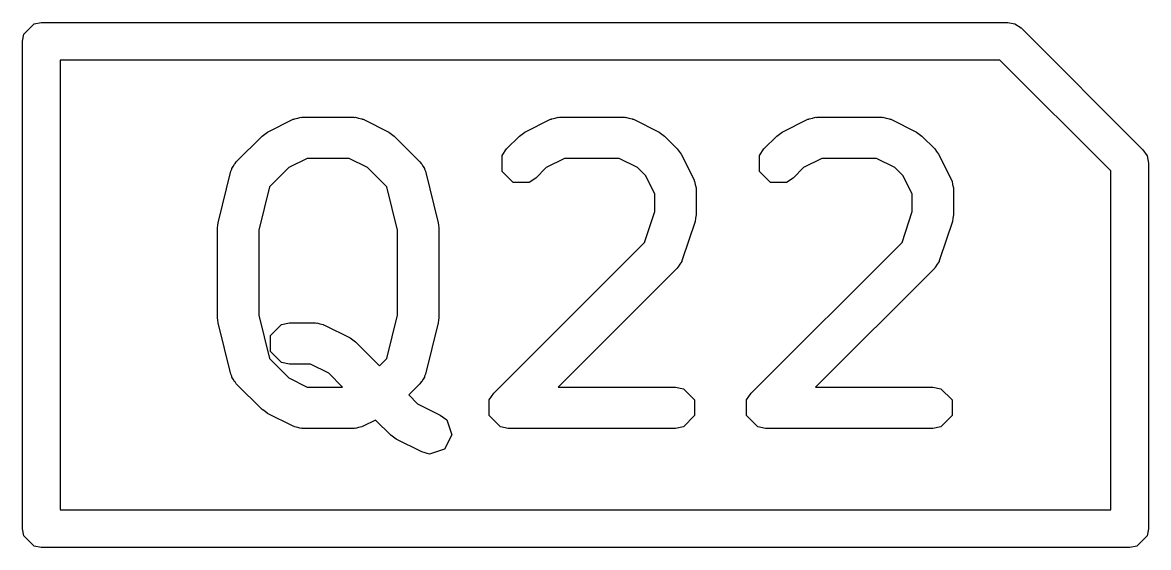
# Model space of a CAD drawing. Header units: millimetres. Extents: x 129 to 276, y -185 to -58.
# Drawn here: x 273 to 276, y -85.7 to -84.3 of the extents above; entities that cross this region are included whole.
import ezdxf

# ---------------------------------------------------------------- set-up
doc = ezdxf.new("R2010")
doc.units = ezdxf.units.MM
doc.layers.add('F.Fab', color=9, linetype='CONTINUOUS', true_color=0xafafaf)

msp = doc.modelspace()

# ---------------------------------------------------------------- linework, layer by layer
at = {"layer": 'F.Fab', "linetype": 'CONTINUOUS'}
for p, q in [((273.030866, -84.303806), (273.05, -84.3)), ((273.05, -84.3), (275.625, -84.3)), ((275.625, -84.3), (275.644134, -84.303806)), ((273.003806, -84.330866), (273.030866, -84.303806)), ((275.644134, -84.303806), (275.660355, -84.314645)), ((275.660355, -84.314645), (275.985355, -84.639644)), ((273, -84.35), (273.003806, -84.330866)), ((273, -85.65), (273, -84.35)), ((273.1, -84.4), (273.1, -85.6)), ((275.60429, -84.4), (273.1, -84.4)), ((275.9, -84.69571), (275.60429, -84.4)), ((273.652546, -84.592458), (273.721117, -84.558172)), ((273.721117, -84.558172), (273.723773, -84.557444)), ((273.723773, -84.557444), (273.724666, -84.556552)), ((273.724666, -84.556552), (273.733317, -84.554831)), ((273.733317, -84.554831), (273.741815, -84.552504)), ((273.741815, -84.552504), (273.743011, -84.552902)), ((273.743011, -84.552902), (273.745714, -84.552365)), ((273.745714, -84.552365), (273.882857, -84.552365)), ((273.882857, -84.552365), (273.885559, -84.552902)), ((273.885559, -84.552902), (273.886756, -84.552504)), ((273.886756, -84.552504), (273.895253, -84.554831)), ((273.895253, -84.554831), (273.903905, -84.556552)), ((273.903905, -84.556552), (273.904797, -84.557444)), ((273.904797, -84.557444), (273.907454, -84.558172)), ((273.907454, -84.558172), (273.976025, -84.592458)), ((274.33826, -84.592458), (274.406832, -84.558171)), ((274.406832, -84.558171), (274.409489, -84.557443)), ((274.409489, -84.557443), (274.410381, -84.556552)), ((274.410381, -84.556552), (274.419021, -84.554833)), ((274.419021, -84.554833), (274.427531, -84.552503)), ((274.427531, -84.552503), (274.428728, -84.552902)), ((274.428728, -84.552902), (274.431429, -84.552365)), ((274.431429, -84.552365), (274.602857, -84.552365)), ((274.602857, -84.552365), (274.605559, -84.552902)), ((274.605559, -84.552902), (274.606755, -84.552504)), ((274.606755, -84.552504), (274.615251, -84.55483)), ((274.615251, -84.55483), (274.623905, -84.556552)), ((274.623905, -84.556552), (274.624797, -84.557444)), ((274.624797, -84.557444), (274.627454, -84.558172)), ((274.627454, -84.558172), (274.696026, -84.592458)), ((275.023974, -84.592458), (275.092546, -84.558171)), ((275.092546, -84.558171), (275.095203, -84.557443)), ((275.095203, -84.557443), (275.096095, -84.556552)), ((275.096095, -84.556552), (275.104735, -84.554833)), ((275.104735, -84.554833), (275.113245, -84.552503)), ((275.113245, -84.552503), (275.114442, -84.552902)), ((275.114442, -84.552902), (275.117143, -84.552365)), ((275.117143, -84.552365), (275.288571, -84.552365)), ((275.288571, -84.552365), (275.291273, -84.552902)), ((275.291273, -84.552902), (275.292469, -84.552504)), ((275.292469, -84.552504), (275.300965, -84.55483)), ((275.300965, -84.55483), (275.309619, -84.556552)), ((275.309619, -84.556552), (275.310511, -84.557444)), ((275.310511, -84.557444), (275.313168, -84.558172)), ((275.313168, -84.558172), (275.38174, -84.592458)), ((273.638253, -84.60276), (273.645583, -84.597861)), ((273.645583, -84.597861), (273.652546, -84.592458)), ((273.976025, -84.592458), (273.982981, -84.597857)), ((273.982981, -84.597857), (273.990319, -84.60276)), ((274.323966, -84.60276), (274.331299, -84.597859)), ((274.331299, -84.597859), (274.33826, -84.592458)), ((274.696026, -84.592458), (274.702988, -84.597862)), ((274.702988, -84.597862), (274.71032, -84.602761)), ((275.00968, -84.60276), (275.017013, -84.597859)), ((275.017013, -84.597859), (275.023974, -84.592458)), ((275.38174, -84.592458), (275.388702, -84.597862)), ((275.388702, -84.597862), (275.396034, -84.602761)), ((273.56968, -84.671331), (273.638253, -84.60276)), ((273.990319, -84.60276), (274.058891, -84.671331)), ((274.28968, -84.637046), (274.323966, -84.60276)), ((274.71032, -84.602761), (274.744605, -84.637047)), ((274.975394, -84.637046), (275.00968, -84.60276)), ((275.396034, -84.602761), (275.430319, -84.637047)), ((274.277758, -84.65489), (274.28968, -84.637046)), ((274.277758, -84.696984), (274.277758, -84.65489)), ((274.744605, -84.637047), (274.749503, -84.644377)), ((274.749503, -84.644377), (274.754907, -84.65134)), ((274.754907, -84.65134), (274.789193, -84.719911)), ((274.963472, -84.65489), (274.975394, -84.637046)), ((274.963472, -84.696984), (274.963472, -84.65489)), ((275.430319, -84.637047), (275.435217, -84.644377)), ((275.435217, -84.644377), (275.440621, -84.65134)), ((275.440621, -84.65134), (275.474907, -84.719911)), ((275.985355, -84.639644), (275.996194, -84.655865)), ((275.996194, -84.655865), (275.996194, -84.655866)), ((275.996194, -84.655866), (276, -84.675)), ((273.557757, -84.691495), (273.557758, -84.689175)), ((273.557758, -84.689175), (273.561499, -84.683574)), ((273.561499, -84.683574), (273.56438, -84.677478)), ((273.56438, -84.677478), (273.566371, -84.676283)), ((273.566371, -84.676283), (273.56968, -84.671331)), ((273.709723, -84.686851), (273.658233, -84.738341)), ((273.758697, -84.662365), (273.709723, -84.686851)), ((273.869874, -84.662365), (273.758697, -84.662365)), ((273.918847, -84.686852), (273.869874, -84.662365)), ((273.970336, -84.738339), (273.918847, -84.686852)), ((274.058891, -84.671331), (274.0622, -84.676284)), ((274.0622, -84.676284), (274.064191, -84.677479)), ((274.064191, -84.677479), (274.067069, -84.683572)), ((274.067069, -84.683572), (274.070813, -84.689175)), ((274.070813, -84.689175), (274.070813, -84.691496)), ((274.395438, -84.686852), (274.367462, -84.714828)), ((274.444412, -84.662365), (274.395438, -84.686852)), ((274.589874, -84.662365), (274.444412, -84.662365)), ((274.638851, -84.686854), (274.589874, -84.662365)), ((274.660511, -84.708515), (274.638851, -84.686854)), ((275.081152, -84.686852), (275.053176, -84.714828)), ((275.130126, -84.662365), (275.081152, -84.686852)), ((275.275588, -84.662365), (275.130126, -84.662365)), ((275.324565, -84.686854), (275.275588, -84.662365)), ((275.346225, -84.708515), (275.324565, -84.686854)), ((276, -84.675), (276, -85.65)), ((273.520927, -84.834025), (273.555213, -84.696882)), ((273.555213, -84.696882), (273.557757, -84.691495)), ((274.070813, -84.691496), (274.073358, -84.696883)), ((274.073358, -84.696883), (274.107643, -84.834026)), ((274.307524, -84.72675), (274.277758, -84.696984)), ((274.367462, -84.714828), (274.349618, -84.72675)), ((274.685, -84.757491), (274.660511, -84.708515)), ((274.789193, -84.719911), (274.78992, -84.722567)), ((274.993238, -84.72675), (274.963472, -84.696984)), ((275.053176, -84.714828), (275.035332, -84.72675)), ((275.370714, -84.757491), (275.346225, -84.708515)), ((275.474907, -84.719911), (275.475634, -84.722567)), ((275.9, -85.6), (275.9, -84.69571)), ((273.658233, -84.738341), (273.629285, -84.854137)), ((273.999285, -84.854136), (273.970336, -84.738339)), ((274.349618, -84.72675), (274.307524, -84.72675)), ((274.78992, -84.722567), (274.790813, -84.72346)), ((274.790813, -84.72346), (274.792533, -84.732111)), ((274.792533, -84.732111), (274.794861, -84.740609)), ((274.794861, -84.740609), (274.794462, -84.741805)), ((274.794462, -84.741805), (274.795, -84.744508)), ((274.795, -84.744508), (274.795, -84.81308)), ((275.035332, -84.72675), (274.993238, -84.72675)), ((275.475634, -84.722567), (275.476527, -84.72346)), ((275.476527, -84.72346), (275.478247, -84.732111)), ((275.478247, -84.732111), (275.480575, -84.740609)), ((275.480575, -84.740609), (275.480176, -84.741805)), ((275.480176, -84.741805), (275.480714, -84.744508)), ((275.480714, -84.744508), (275.480714, -84.81308)), ((274.685, -84.804152), (274.685, -84.757491)), ((275.370714, -84.804152), (275.370714, -84.757491)), ((274.657641, -84.886227), (274.685, -84.804152)), ((275.343355, -84.886227), (275.370714, -84.804152)), ((273.520599, -84.840757), (273.520927, -84.834025)), ((274.107643, -84.834026), (274.10797, -84.840757)), ((274.792178, -84.830473), (274.757892, -84.93333)), ((274.79328, -84.821724), (274.792178, -84.830473)), ((274.795, -84.81308), (274.79328, -84.821724)), ((275.477892, -84.830473), (275.443606, -84.93333)), ((275.478994, -84.821724), (275.477892, -84.830473)), ((275.480714, -84.81308), (275.478994, -84.821724)), ((273.519285, -84.847365), (273.520599, -84.840757)), ((273.519285, -85.087365), (273.519285, -84.847365)), ((273.629285, -84.854137), (273.629285, -85.080593)), ((273.999285, -85.080593), (273.999285, -84.854136)), ((274.10797, -84.840757), (274.109285, -84.847365)), ((274.109285, -84.847365), (274.109285, -85.087365)), ((274.255395, -85.288474), (274.657641, -84.886227)), ((274.941109, -85.288474), (275.343355, -84.886227)), ((274.744605, -84.954828), (274.427068, -85.272365)), ((274.746136, -84.952536), (274.744605, -84.954828)), ((274.747263, -84.951973), (274.746136, -84.952536)), ((274.751629, -84.944314), (274.747263, -84.951973)), ((274.756527, -84.936984), (274.751629, -84.944314)), ((274.757892, -84.93333), (274.756527, -84.935724)), ((274.756527, -84.935724), (274.756527, -84.936984)), ((275.430319, -84.954828), (275.112782, -85.272365)), ((275.43185, -84.952536), (275.430319, -84.954828)), ((275.432977, -84.951973), (275.43185, -84.952536)), ((275.437343, -84.944314), (275.432977, -84.951973)), ((275.442241, -84.936984), (275.437343, -84.944314)), ((275.443606, -84.93333), (275.442241, -84.935724)), ((275.442241, -84.935724), (275.442241, -84.936984)), ((273.520599, -85.093972), (273.519285, -85.087365)), ((273.520927, -85.100705), (273.520599, -85.093972)), ((273.555213, -85.237848), (273.520927, -85.100705)), ((273.629285, -85.080593), (273.658234, -85.196389)), ((273.660615, -85.134889), (273.69038, -85.105124)), ((273.69038, -85.105124), (273.711428, -85.100937)), ((273.711428, -85.100937), (273.78, -85.100937)), ((273.78, -85.100937), (273.7827, -85.101474)), ((273.7827, -85.101474), (273.783898, -85.101075)), ((273.783898, -85.101075), (273.792406, -85.103404)), ((273.792406, -85.103404), (273.801048, -85.105124)), ((273.801048, -85.105124), (273.801939, -85.106015)), ((273.801939, -85.106015), (273.804596, -85.106743)), ((273.804596, -85.106743), (273.873167, -85.141028)), ((273.970336, -85.196389), (273.999285, -85.080593)), ((274.107643, -85.100704), (274.073358, -85.237847)), ((274.10797, -85.093972), (274.107643, -85.100704)), ((274.109285, -85.087365), (274.10797, -85.093972)), ((273.660615, -85.176985), (273.660615, -85.134889)), ((273.873167, -85.141028), (273.880133, -85.146434)), ((273.880133, -85.146434), (273.887462, -85.151331)), ((273.887462, -85.151331), (273.951428, -85.215297)), ((273.658234, -85.196389), (273.709722, -85.247877)), ((273.69038, -85.20675), (273.660615, -85.176985)), ((273.951428, -85.215297), (273.970336, -85.196389)), ((273.711428, -85.210937), (273.69038, -85.20675)), ((273.767016, -85.210937), (273.711428, -85.210937)), ((273.81599, -85.235423), (273.767016, -85.210937)), ((273.557758, -85.243235), (273.555213, -85.237848)), ((273.557758, -85.245555), (273.557758, -85.243235)), ((273.561499, -85.251155), (273.557758, -85.245555)), ((273.56438, -85.257252), (273.561499, -85.251155)), ((273.566371, -85.258446), (273.56438, -85.257252)), ((273.56968, -85.263399), (273.566371, -85.258446)), ((273.709722, -85.247877), (273.758698, -85.272365)), ((273.852932, -85.272365), (273.81599, -85.235423)), ((274.0622, -85.258445), (274.058891, -85.263399)), ((274.064191, -85.257251), (274.0622, -85.258445)), ((274.067069, -85.251157), (274.064191, -85.257251)), ((274.070813, -85.245555), (274.067069, -85.251157)), ((274.073358, -85.237847), (274.070813, -85.243234)), ((274.070813, -85.243234), (274.070813, -85.245555)), ((273.638252, -85.331971), (273.56968, -85.263399)), ((273.758698, -85.272365), (273.852932, -85.272365)), ((274.058891, -85.263399), (274.02921, -85.293079)), ((274.243475, -85.306314), (274.255395, -85.288474)), ((274.427068, -85.272365), (274.74, -85.272365)), ((274.74, -85.272365), (274.761048, -85.276552)), ((274.761048, -85.276552), (274.790813, -85.306317)), ((274.929189, -85.306314), (274.941109, -85.288474)), ((275.112782, -85.272365), (275.425714, -85.272365)), ((275.425714, -85.272365), (275.446762, -85.276552)), ((275.446762, -85.276552), (275.476527, -85.306317)), ((274.02921, -85.293079), (274.05258, -85.31645)), ((274.05258, -85.31645), (274.113168, -85.346744)), ((274.243473, -85.306317), (274.243475, -85.306314)), ((274.243473, -85.348413), (274.243473, -85.306317)), ((274.790813, -85.306317), (274.790813, -85.348413)), ((274.929187, -85.306317), (274.929189, -85.306314)), ((274.929187, -85.348413), (274.929187, -85.306317)), ((275.476527, -85.306317), (275.476527, -85.348413)), ((273.64558, -85.336867), (273.638252, -85.331971)), ((273.652547, -85.342274), (273.64558, -85.336867)), ((273.721117, -85.376558), (273.652547, -85.342274)), ((274.113168, -85.346744), (274.130121, -85.359902)), ((274.273238, -85.378178), (274.243473, -85.348413)), ((274.790813, -85.348413), (274.761048, -85.378178)), ((274.958952, -85.378178), (274.929187, -85.348413)), ((275.476527, -85.348413), (275.446762, -85.378178)), ((273.723773, -85.377285), (273.721117, -85.376558)), ((273.724666, -85.378178), (273.723773, -85.377285)), ((273.733319, -85.379899), (273.724666, -85.378178)), ((273.741816, -85.382226), (273.733319, -85.379899)), ((273.895263, -85.379897), (273.886755, -85.382227)), ((273.903905, -85.378178), (273.895263, -85.379897)), ((273.904796, -85.377286), (273.903905, -85.378178)), ((273.907453, -85.376559), (273.904796, -85.377286)), ((273.940568, -85.360001), (273.907453, -85.376559)), ((273.98111, -85.400542), (273.940568, -85.360001)), ((274.130121, -85.359902), (274.143433, -85.399836)), ((274.294286, -85.382365), (274.273238, -85.378178)), ((274.761048, -85.378178), (274.74, -85.382365)), ((274.98, -85.382365), (274.958952, -85.378178)), ((275.446762, -85.378178), (275.425714, -85.382365)), ((273.743011, -85.381827), (273.741816, -85.382226)), ((273.745714, -85.382365), (273.743011, -85.381827)), ((273.882857, -85.382365), (273.745714, -85.382365)), ((273.885557, -85.381827), (273.882857, -85.382365)), ((273.886755, -85.382227), (273.885557, -85.381827)), ((273.98844, -85.40544), (273.98111, -85.400542)), ((273.995403, -85.410844), (273.98844, -85.40544)), ((274.143433, -85.399836), (274.124606, -85.437487)), ((274.74, -85.382365), (274.294286, -85.382365)), ((275.425714, -85.382365), (274.98, -85.382365)), ((274.063974, -85.44513), (273.995403, -85.410844)), ((274.124606, -85.437487), (274.084672, -85.450798)), ((274.084672, -85.450798), (274.063974, -85.44513)), ((273.1, -85.6), (275.9, -85.6)), ((273.003806, -85.669134), (273, -85.65)), ((276, -85.65), (275.996194, -85.669134)), ((273.030866, -85.696194), (273.003806, -85.669134)), ((275.996194, -85.669134), (275.969134, -85.696194)), ((273.05, -85.7), (273.030866, -85.696194)), ((275.95, -85.7), (273.05, -85.7)), ((275.969134, -85.696194), (275.95, -85.7))]:
    msp.add_line(p, q, dxfattribs=at)

doc.saveas('drawing.dxf')
